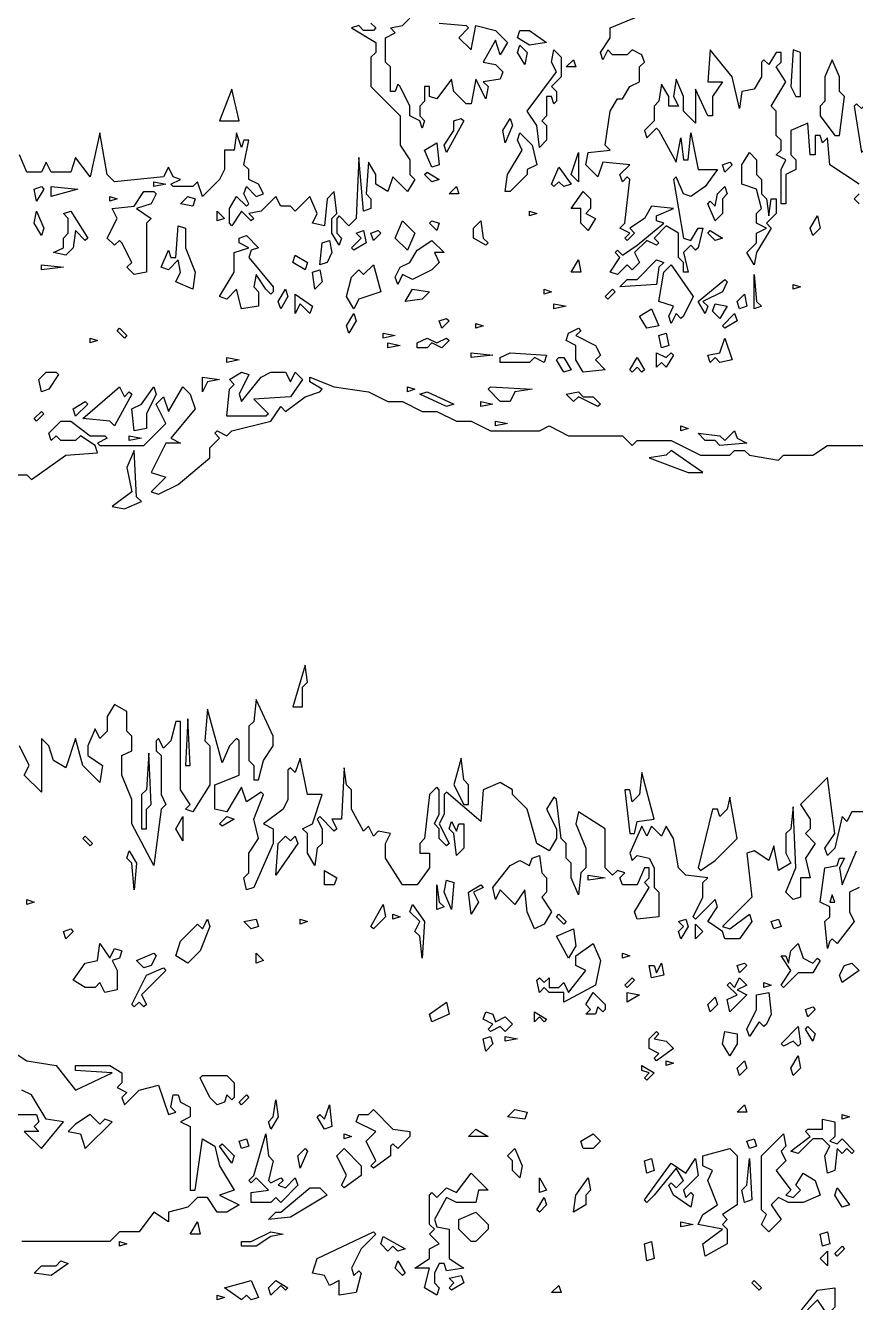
# Model space of a CAD drawing. Header units: millimetres. Extents: x -1921 to 1919, y -2 to 9002.
# Drawn here: x 423 to 1171, y 4592 to 5744 of the extents above; entities that cross this region are included whole.
import ezdxf

# ---------------------------------------------------------------- set-up
doc = ezdxf.new("R2010")
doc.units = ezdxf.units.MM
doc.layers.add('ALMOND-DRAW-PROFILE', color=7, linetype='Continuous', lineweight=25)

msp = doc.modelspace()

# ---------------------------------------------------------------- linework, layer by layer
at = {"layer": 'ALMOND-DRAW-PROFILE'}
for points in [[(1174.5, 5600.8), (1148.1, 5618.4), (1145.9, 5642.6), (1141.5, 5638.2), (1139.3, 5644.8), (1134.9, 5644.8), (1134.9, 5627.2), (1130.5, 5627.2), (1128.3, 5655.8), (1112.9, 5649.2), (1112.9, 5627.2), (1117.3, 5622.8), (1117.3, 5614), (1108.5, 5609.6), (1108.5, 5583.2), (1104.1, 5583.2), (1104.1, 5614), (1108.5, 5622.8), (1099.7, 5627.2), (1104.1, 5631.6), (1104.1, 5640.4), (1099.7, 5644.8), (1099.7, 5666.8), (1095.3, 5671.2), (1108.5, 5693.2), (1099.7, 5706.5), (1104.1, 5710.9), (1104.1, 5719.7), (1099.7, 5719.7), (1093.1, 5708.7), (1088.7, 5713.1), (1086.5, 5710.9), (1086.5, 5697.7), (1079.9, 5686.6), (1068.8, 5684.4), (1066.6, 5669), (1060, 5697.7), (1040.2, 5721.9), (1038, 5693.2), (1051.2, 5693.2), (1042.4, 5680), (1042.4, 5662.4), (1038, 5662.4), (1027, 5686.6), (1027, 5655.8), (1016, 5666.8), (1016, 5680), (1009.4, 5695.5), (1007.2, 5680), (1011.6, 5671.2), (1002.8, 5671.2), (1002.8, 5680), (996.2, 5691), (994, 5675.6), (989.6, 5671.2), (989.6, 5658), (980.8, 5649.2), (983, 5642.6), (991.8, 5651.4), (994, 5649.2), (1009.4, 5620.6), (1013.8, 5642.6), (1016, 5622.8), (1020.4, 5622.8), (1022.6, 5647), (1029.2, 5614), (1046.8, 5614), (1035.8, 5598.6), (1022.6, 5589.8), (1016, 5592), (1009.4, 5607.4), (1007.2, 5605.2), (1016, 5552.3), (1022.6, 5550.1), (1029.2, 5561.2), (1033.6, 5561.2), (1029.2, 5543.5), (1027, 5541.3), (1022.6, 5545.7), (1016, 5539.1), (1020.4, 5521.5), (1016, 5521.5), (1016, 5530.3), (1011.6, 5534.7), (1011.6, 5556.8), (1000.6, 5563.4), (989.6, 5552.3), (994, 5547.9), (991.8, 5545.7), (983, 5550.1), (972, 5539.1), (976.4, 5530.3), (969.8, 5523.7), (965.4, 5528.1), (956.6, 5519.3), (950, 5521.5), (958.8, 5534.7), (954.4, 5539.1), (956.6, 5541.3), (961, 5536.9), (974.2, 5545.7), (998.4, 5565.6), (991.8, 5567.8), (991.8, 5572.2), (1007.2, 5578.8), (987.4, 5581), (980.8, 5570), (967.6, 5561.2), (972, 5556.8), (965.4, 5550.1), (963.2, 5552.3), (967.6, 5556.8), (958.8, 5561.2), (963.2, 5565.6), (967.6, 5605.2), (965.4, 5607.4), (961, 5603), (958.8, 5609.6), (967.6, 5618.4), (943.4, 5620.6), (939, 5607.4), (927.9, 5618.4), (930.1, 5629.4), (950, 5631.6), (945.6, 5636), (950, 5666.8), (956.6, 5677.8), (961, 5677.8), (967.6, 5688.8), (976.4, 5693.2), (976.4, 5706.5), (980.8, 5710.9), (978.6, 5717.5), (969.8, 5721.9), (965.4, 5717.5), (952.2, 5717.5), (947.8, 5721.9), (943.4, 5713.1), (941.2, 5719.7), (950, 5732.9), (950, 5741.7), (987.4, 5757.1)], [(734.2, 5746.1), (738.6, 5741.7), (736.4, 5739.5), (727.6, 5739.5), (723.2, 5743.9), (716.6, 5741.7), (738.6, 5728.5), (738.6, 5719.7), (734.2, 5715.3), (734.2, 5688.8), (760.6, 5662.4), (760.6, 5636), (769.4, 5622.8), (769.4, 5609.6), (773.8, 5605.2), (767.2, 5594.2), (754, 5607.4), (749.6, 5594.2), (738.6, 5600.8), (738.6, 5609.6), (732, 5620.6), (729.8, 5592), (734.2, 5587.6), (734.2, 5578.8), (727.6, 5576.6), (723.2, 5625), (721, 5570), (714.4, 5563.4), (705.6, 5572.2), (703.4, 5570), (703.4, 5556.8), (707.8, 5552.3), (705.6, 5545.7), (699, 5556.8), (699, 5570), (703.4, 5574.4), (701.2, 5594.2), (694.6, 5587.6), (692.4, 5563.4), (681.4, 5565.6), (685.8, 5574.4), (679.2, 5589.8), (666, 5576.6), (661.6, 5581), (652.8, 5581), (648.3, 5589.8), (635.1, 5576.6), (624.1, 5574.4), (628.5, 5570), (626.3, 5567.8), (617.5, 5576.6), (608.7, 5563.4), (606.5, 5565.6), (606.5, 5578.8), (613.1, 5589.8), (621.9, 5581), (624.1, 5583.2), (619.7, 5592), (621.9, 5598.6), (630.7, 5589.8), (637.3, 5592), (632.9, 5600.8), (624.1, 5605.2), (624.1, 5614), (619.7, 5618.4), (624.1, 5640.4), (619.7, 5640.4), (617.5, 5633.8), (613.1, 5647), (610.9, 5631.6), (602.1, 5631.6), (602.1, 5614), (597.7, 5605.2), (582.3, 5589.8), (577.9, 5603), (573.5, 5598.6), (555.9, 5598.6), (553.7, 5600.8), (562.5, 5605.2), (555.9, 5607.4), (551.5, 5616.2), (547.1, 5607.4), (503, 5603), (496.4, 5609.6), (489.8, 5647), (481, 5607.4), (467.8, 5625), (463.4, 5611.8), (445.8, 5611.8), (441.4, 5620.6), (437, 5611.8), (423.8, 5611.8), (417.2, 5627.2)], [(795.9, 5746.1), (820.1, 5743.9), (822.3, 5741.7), (813.5, 5732.9), (824.5, 5721.9), (828.9, 5743.9), (846.5, 5739.5), (857.5, 5728.5), (850.9, 5717.5), (846.5, 5730.7), (835.5, 5710.9), (846.5, 5708.7), (853.1, 5702.1), (850.9, 5695.5), (835.5, 5693.2), (839.9, 5688.8), (837.7, 5677.8), (828.9, 5695.5), (824.5, 5673.4), (820.1, 5673.4), (809.1, 5684.4), (806.9, 5695.5), (793.7, 5677.8), (787, 5680), (787, 5688.8), (782.6, 5688.8), (782.6, 5675.6), (778.2, 5671.2), (778.2, 5662.4), (782.6, 5658), (780.4, 5651.4), (778.2, 5658), (769.4, 5662.4), (769.4, 5671.2), (760.6, 5688.8), (758.4, 5691), (756.2, 5684.4), (751.8, 5684.4), (751.8, 5706.5), (747.4, 5710.9), (747.4, 5732.9), (756.2, 5737.3), (751.8, 5741.7), (762.8, 5743.9), (769.4, 5750.5)], [(1174.5, 5583.2), (1170.1, 5587.6), (1174.5, 5592)], [(415, 5338.8), (423.8, 5338.8), (428.2, 5334.4), (459, 5356.4), (487.6, 5358.6), (485.4, 5365.2), (472.2, 5374), (467.8, 5369.6), (454.6, 5369.6), (450.2, 5374), (445.8, 5369.6), (443.6, 5376.2), (454.6, 5387.2), (463.4, 5387.2), (481, 5374), (494.2, 5374), (496.4, 5371.8), (487.6, 5367.4), (489.8, 5365.2), (529.5, 5365.2), (549.3, 5385), (540.5, 5402.6), (547.1, 5409.2), (551.5, 5396), (564.7, 5418.1), (571.3, 5411.4), (575.7, 5398.2), (553.7, 5371.8), (562.5, 5367.4), (549.3, 5367.4), (536.1, 5341), (549.3, 5336.6), (536.1, 5323.4), (542.7, 5321.2), (560.3, 5330), (588.9, 5354.2), (588.9, 5363), (597.7, 5371.8), (593.3, 5376.2), (595.5, 5378.4), (604.3, 5374), (608.7, 5378.4), (643.9, 5387.2), (652.8, 5400.4), (657.2, 5396), (674.8, 5409.2), (688, 5413.6), (690.2, 5415.9), (679.2, 5422.5), (679.2, 5426.9), (701.2, 5418.1), (732, 5413.6), (749.6, 5404.8), (762.8, 5404.8), (780.4, 5396), (793.7, 5396), (811.3, 5387.2), (824.5, 5387.2), (842.1, 5378.4), (886.1, 5378.4), (894.9, 5382.8), (912.5, 5374), (961, 5374), (969.8, 5365.2), (974.2, 5369.6), (1005, 5369.6), (1031.4, 5356.4), (1057.8, 5356.4), (1062.2, 5360.8), (1071, 5360.8), (1075.5, 5356.4), (1101.9, 5352), (1106.3, 5356.4), (1132.7, 5356.4), (1145.9, 5365.2), (1216.4, 5365.2)], [(1189.9, 5035), (1167.9, 5035), (1163.5, 5026.2), (1159.1, 5030.6), (1152.5, 5002), (1145.9, 4995.4), (1143.7, 5002), (1152.5, 5015.2), (1145.9, 5065.8), (1121.7, 5041.6), (1130.5, 5028.4), (1130.5, 5019.6), (1126.1, 5015.2), (1134.9, 5006.4), (1126.1, 4993.2), (1130.5, 4975.5), (1121.7, 4975.5), (1121.7, 4957.9), (1115.1, 4955.7), (1108.5, 4962.3), (1117.3, 4984.3), (1115.1, 5039.4), (1112.9, 5019.6), (1108.5, 5015.2), (1108.5, 4997.6), (1112.9, 4988.7), (1101.9, 4982.1), (1097.5, 5004.2), (1093.1, 4990.9), (1079.9, 4999.8), (1073.3, 4997.6), (1077.7, 4957.9), (1051.2, 4931.5), (1057.8, 4929.3), (1075.5, 4942.5), (1077.7, 4935.9), (1066.6, 4920.5), (1053.4, 4920.5), (1051.2, 4927.1), (1038, 4935.9), (1046.8, 4949.1), (1044.6, 4955.7), (1027, 4938.1), (1024.8, 4940.3), (1033.6, 4957.9), (1033.6, 4971.1), (1038, 4975.5), (1018.2, 4977.7), (1011.6, 4984.3), (1007.2, 5010.8), (1000.6, 5021.8), (996.2, 5013), (987.4, 5021.8), (983, 5013), (978.6, 5021.8), (967.6, 4997.6), (969.8, 4990.9), (974.2, 4995.4), (985.2, 4993.2), (989.6, 4984.3), (989.6, 4966.7), (994, 4962.3), (994, 4940.3), (974.2, 4938.1), (972, 4944.7), (985.2, 4966.7), (980.8, 4971.1), (985.2, 4975.5), (985.2, 4984.3), (980.8, 4984.3), (974.2, 4968.9), (961, 4968.9), (958.8, 4975.5), (963.2, 4979.9), (956.6, 4982.1), (952.2, 4977.7), (945.6, 4984.3), (945.6, 5019.6), (921.3, 5035), (919.1, 5024), (927.9, 5002), (927.9, 4984.3), (923.5, 4979.9), (921.3, 4960.1), (914.7, 4975.5), (914.7, 4988.7), (910.3, 4993.2), (910.3, 5006.4), (905.9, 5010.8), (901.5, 5046), (899.3, 5048.2), (892.7, 5037.2), (901.5, 5019.6), (901.5, 5010.8), (894.9, 4999.8), (883.9, 5006.4), (875.1, 5037.2), (861.9, 5050.4), (861.9, 5054.8), (850.9, 5061.4), (835.5, 5054.8), (833.3, 5026.2), (802.5, 5052.6), (800.3, 5050.4), (800.3, 5032.8), (795.9, 5024), (804.7, 5006.4), (802.5, 5004.2), (795.9, 5010.8), (795.9, 5019.6), (791.4, 5024), (795.9, 5032.8), (795.9, 5054.8), (793.7, 5057), (787, 5050.4), (782.6, 5010.8), (778.2, 5006.4), (778.2, 4997.6), (787, 4997.6), (787, 4984.3), (776, 4968.9), (762.8, 4968.9), (747.4, 4993.2), (747.4, 5006.4), (751.8, 5015.2), (740.8, 5017.4), (736.4, 5013), (732, 5021.8), (727.6, 5017.4), (716.6, 5037.2), (716.6, 5054.8), (712.2, 5059.2), (710, 5074.6), (707.8, 5028.4), (699, 5028.4), (703.4, 5019.6), (701.2, 5017.4), (688, 5030.6), (685.8, 5028.4), (690.2, 5019.6), (690.2, 5006.4), (685.8, 5002), (683.6, 4986.5), (677, 4997.6), (677, 5015.2), (672.6, 5019.6), (681.4, 5024), (690.2, 5050.4), (677, 5050.4), (670.4, 5083.4), (666, 5070.2), (661.6, 5074.6), (659.4, 5072.4), (659.4, 5046), (655, 5037.2), (637.3, 5024), (646.1, 5019.6), (646.1, 5006.4), (628.5, 4966.7), (621.9, 4964.5), (619.7, 4975.5), (624.1, 4979.9), (624.1, 4997.6), (632.9, 5010.8), (628.5, 5028.4), (637.3, 5050.4), (635.1, 5052.6), (621.9, 5043.8), (617.5, 5057), (604.3, 5035), (593.3, 5037.2), (593.3, 5059.2), (615.3, 5068), (615.3, 5098.8), (613.1, 5101), (606.5, 5094.4), (599.9, 5079), (586.7, 5127.4), (584.5, 5098.8), (588.9, 5094.4), (588.9, 5059.2), (573.5, 5035), (566.9, 5037.2), (571.3, 5041.6), (562.5, 5054.8), (562.5, 5116.4), (558.1, 5116.4), (553.7, 5098.8), (547.1, 5092.2), (542.7, 5101), (540.5, 5098.8), (540.5, 5090), (544.9, 5085.6), (544.9, 5050.4), (549.3, 5041.6), (544.9, 5037.2), (538.3, 4986.5), (518.5, 5024), (518.5, 5046), (509.6, 5068), (509.6, 5085.6), (518.5, 5090), (518.5, 5103.2), (514.1, 5107.6), (514.1, 5125.2), (503, 5131.8), (496.4, 5120.8), (496.4, 5107.6), (489.8, 5101), (485.4, 5109.8), (478.8, 5094.4), (478.8, 5085.6), (492, 5076.8), (489.8, 5061.4), (474.4, 5076.8), (467.8, 5101), (459, 5074.6), (448, 5081.2), (443.6, 5094.4), (437, 5101), (437, 5052.6), (421.6, 5068), (426, 5076.8), (417.2, 5094.4)], [(1174.5, 4966.7), (1165.7, 4962.3), (1165.7, 4944.7), (1170.1, 4935.9), (1154.7, 4916.1), (1150.3, 4920.5), (1148.1, 4918.3), (1145.9, 4911.7), (1143.7, 4935.9), (1148.1, 4940.3), (1148.1, 4949.1), (1139.3, 4953.5), (1143.7, 4984.3), (1154.7, 4986.5), (1156.9, 4993.2), (1161.3, 4993.2), (1156.9, 4984.3), (1159.1, 4968.9), (1172.3, 4999.8)], [(410.6, 4819.2), (423.8, 4810.4), (450.2, 4806), (467.8, 4784), (500.8, 4799.4), (467.8, 4801.6), (467.8, 4806), (498.6, 4806), (509.6, 4799.4), (509.6, 4790.6), (505.2, 4786.2), (514.1, 4781.8), (509.6, 4777.4), (511.9, 4770.8), (525.1, 4784), (542.7, 4788.4), (551.5, 4762), (558.1, 4764.2), (553.7, 4768.6), (555.9, 4779.6), (560.3, 4779.6), (562.5, 4773), (571.3, 4768.6), (571.3, 4759.8), (562.5, 4755.4), (571.3, 4751), (571.3, 4693.7), (575.7, 4693.7), (582.3, 4740), (593.3, 4733.4), (597.7, 4715.8), (610.9, 4693.7), (597.7, 4689.3), (615.3, 4680.5), (604.3, 4673.9), (595.5, 4673.9), (586.7, 4687.1), (577.9, 4687.1), (569.1, 4678.3), (551.5, 4673.9), (551.5, 4665.1), (538.3, 4673.9), (525.1, 4656.3), (507.4, 4656.3), (498.6, 4647.5), (419.4, 4647.5)], [(410.6, 4762), (432.6, 4762), (434.8, 4755.4), (430.4, 4751), (434.8, 4746.6), (421.6, 4746.6), (437, 4731.2), (456.8, 4755.4), (441.4, 4757.6), (428.2, 4779.6), (419.4, 4784)]]:
    msp.add_lwpolyline(points, dxfattribs=at)
for points in [[(877.3, 5726.3), (866.3, 5732.9), (868.5, 5739.5), (877.3, 5739.5), (892.7, 5728.5)], [(872.9, 5708.7), (866.3, 5719.7), (868.5, 5726.3), (875.1, 5719.7)], [(886.1, 5633.8), (883.9, 5653.6), (875.1, 5666.8), (901.5, 5702.1), (897.1, 5710.9), (899.3, 5721.9), (905.9, 5715.3), (905.9, 5697.7), (897.1, 5688.8), (901.5, 5684.4), (901.5, 5675.6), (899.3, 5673.4), (897.1, 5680), (892.7, 5680), (892.7, 5662.4), (888.3, 5658), (892.7, 5653.6), (892.7, 5640.4)], [(910.3, 5706.5), (916.9, 5713.1), (919.1, 5706.5)], [(1117.3, 5680), (1121.7, 5680), (1121.7, 5719.7), (1115.1, 5721.9), (1112.9, 5688.8)], [(1152.5, 5644.8), (1156.9, 5644.8), (1161.3, 5680), (1156.9, 5684.4), (1156.9, 5697.7), (1150.3, 5713.1), (1143.7, 5697.7), (1143.7, 5675.6), (1139.3, 5671.2), (1139.3, 5662.4)], [(597.7, 5658), (615.3, 5658), (608.7, 5686.6)], [(1176.7, 5629.4), (1185.5, 5638.2), (1196.5, 5653.6), (1192.1, 5658), (1200.9, 5671.2), (1198.7, 5673.4), (1181.1, 5673.4), (1176.7, 5669), (1172.3, 5673.4), (1170.1, 5671.2)], [(802.5, 5629.4), (800.3, 5636), (809.1, 5649.2), (809.1, 5658), (815.7, 5660.2), (817.9, 5658)], [(855.3, 5638.2), (853.1, 5649.2), (859.7, 5660.2), (861.9, 5653.6)], [(855.3, 5594.2), (857.5, 5609.6), (870.7, 5631.6), (866.3, 5640.4), (868.5, 5647), (879.5, 5636), (883.9, 5618.4), (875.1, 5614), (875.1, 5609.6), (859.7, 5594.2)], [(789.2, 5616.2), (782.6, 5631.6), (793.7, 5638.2), (795.9, 5618.4)], [(921.3, 5603), (914.7, 5609.6), (921.3, 5629.4)], [(1053.4, 5611.8), (1051.2, 5618.4), (1057.8, 5620.6), (1060, 5618.4)], [(1079.9, 5528.1), (1073.3, 5539.1), (1082.1, 5547.9), (1082.1, 5556.8), (1090.9, 5561.2), (1082.1, 5565.6), (1082.1, 5574.4), (1086.5, 5578.8), (1082.1, 5596.4), (1068.8, 5600.8), (1068.8, 5618.4), (1075.5, 5629.4), (1082.1, 5622.8), (1082.1, 5609.6), (1086.5, 5605.2), (1086.5, 5592), (1090.9, 5587.6), (1093.1, 5572.2), (1095.3, 5587.6), (1099.7, 5587.6), (1099.7, 5574.4), (1090.9, 5565.6), (1095.3, 5561.2), (1082.1, 5539.1)], [(789.2, 5603), (782.6, 5609.6), (784.8, 5611.8), (795.9, 5605.2)], [(899.3, 5598.6), (897.1, 5600.8), (903.7, 5616.2), (914.7, 5600.8), (908.1, 5598.6), (903.7, 5603)], [(432.6, 5585.4), (430.4, 5596.4), (437, 5598.6), (439.2, 5596.4)], [(445.8, 5589.8), (445.8, 5598.6), (470, 5596.4)], [(538.3, 5598.6), (538.3, 5603), (549.3, 5600.8)], [(804.7, 5592), (811.3, 5598.6), (813.5, 5592)], [(1044.6, 5567.8), (1038, 5583.2), (1040.2, 5585.4), (1044.6, 5581), (1046.8, 5592), (1053.4, 5598.6), (1055.6, 5592), (1051.2, 5587.6), (1051.2, 5574.4)], [(520.7, 5519.3), (514.1, 5525.9), (518.5, 5530.3), (509.6, 5547.9), (507.4, 5550.1), (503, 5545.7), (496.4, 5552.3), (505.2, 5570), (500.8, 5578.8), (520.7, 5581), (529.5, 5594.2), (538.3, 5594.2), (540.5, 5592), (536.1, 5583.2), (522.9, 5578.8), (536.1, 5570), (531.7, 5565.6), (531.7, 5521.5)], [(498.6, 5585.4), (498.6, 5589.8), (505.2, 5587.6)], [(562.5, 5583.2), (569.1, 5589.8), (575.7, 5587.6), (573.5, 5581)], [(930.1, 5559), (923.5, 5565.6), (923.5, 5578.8), (914.7, 5578.8), (925.7, 5594.2), (932.3, 5587.6), (932.3, 5578.8), (927.9, 5574.4), (936.8, 5570)], [(437, 5554.5), (430.4, 5565.6), (432.6, 5576.6), (439.2, 5561.2)], [(448, 5539.1), (456.8, 5543.5), (456.8, 5552.3), (461.2, 5556.8), (461.2, 5570), (456.8, 5574.4), (463.4, 5576.6), (478.8, 5552.3), (476.6, 5550.1), (467.8, 5559), (465.6, 5543.5), (459, 5536.9)], [(595.5, 5567.8), (595.5, 5576.6), (602.1, 5570)], [(877.3, 5572.2), (877.3, 5576.6), (883.9, 5574.4)], [(573.5, 5506.1), (558.1, 5512.7), (562.5, 5521.5), (560.3, 5532.5), (551.5, 5523.7), (544.9, 5525.9), (551.5, 5541.3), (553.7, 5534.7), (558.1, 5534.7), (560.3, 5563.4), (566.9, 5561.2), (566.9, 5543.5), (575.7, 5521.5)], [(767.2, 5541.3), (756.2, 5552.3), (762.8, 5567.8), (773.8, 5556.8)], [(793.7, 5559), (787, 5565.6), (789.2, 5567.8), (795.9, 5565.6)], [(837.7, 5545.7), (826.7, 5552.3), (826.7, 5561.2), (833.3, 5567.8), (835.5, 5552.3), (839.9, 5547.9)], [(1132.7, 5554.5), (1130.5, 5561.2), (1137.1, 5572.2), (1139.3, 5561.2)], [(617.5, 5488.5), (613.1, 5506.1), (604.3, 5497.3), (597.7, 5499.5), (610.9, 5521.5), (610.9, 5539.1), (624.1, 5543.5), (615.3, 5547.9), (615.3, 5552.3), (621.9, 5554.5), (632.9, 5543.5), (626.3, 5541.3), (624.1, 5534.7), (646.1, 5508.3), (646.1, 5503.9), (643.9, 5501.7), (639.5, 5506.1), (630.7, 5519.3), (628.5, 5508.3), (632.9, 5503.9), (632.9, 5490.7)], [(688, 5528.1), (690.2, 5547.9), (696.8, 5550.1), (699, 5539.1), (694.6, 5530.3)], [(718.8, 5541.3), (716.6, 5543.5), (725.4, 5552.3), (721, 5556.8), (727.6, 5559), (729.8, 5547.9)], [(736.4, 5550.1), (734.2, 5556.8), (740.8, 5559), (743, 5556.8)], [(758.4, 5510.5), (756.2, 5517.1), (760.6, 5525.9), (769.4, 5530.3), (776, 5541.3), (789.2, 5550.1), (800.3, 5539.1), (791.4, 5539.1), (795.9, 5530.3), (789.2, 5523.7), (771.6, 5514.9), (762.8, 5519.3)], [(1044.6, 5550.1), (1038, 5556.8), (1040.2, 5559), (1051.2, 5552.3)], [(437, 5523.7), (437, 5528.1), (456.8, 5525.9)], [(674.8, 5523.7), (663.8, 5530.3), (666, 5536.9), (677, 5530.3)], [(718.8, 5488.5), (712.2, 5499.5), (716.6, 5517.1), (723.2, 5523.7), (727.6, 5519.3), (736.4, 5528.1), (743, 5503.9), (723.2, 5497.3)], [(914.7, 5521.5), (921.3, 5532.5), (923.5, 5521.5)], [(958.8, 5508.3), (965.4, 5514.9), (974.2, 5514.9), (991.8, 5532.5), (998.4, 5530.3), (994, 5525.9), (991.8, 5510.5)], [(1005, 5475.3), (1002.8, 5481.9), (1007.2, 5490.7), (994, 5495.1), (998.4, 5521.5), (1005, 5528.1), (1024.8, 5499.5), (1016, 5481.9), (1013.8, 5479.7), (1009.4, 5484.1)], [(683.6, 5506.1), (681.4, 5521.5), (688, 5523.7), (690.2, 5512.7)], [(1079.9, 5488.5), (1079.9, 5519.3), (1082.1, 5495.1), (1086.5, 5490.7)], [(652.8, 5488.5), (650.5, 5495.1), (657.2, 5506.1), (659.4, 5499.5)], [(765, 5495.1), (771.6, 5506.1), (787, 5503.9), (780.4, 5497.3)], [(890.5, 5501.7), (890.5, 5506.1), (897.1, 5503.9)], [(947.8, 5497.3), (945.6, 5499.5), (952.2, 5506.1), (954.4, 5503.9)], [(1035.8, 5484.1), (1029.2, 5495.1), (1053.4, 5514.9), (1055.6, 5512.7), (1051.2, 5503.9), (1033.6, 5495.1), (1038, 5490.7)], [(1115.1, 5506.1), (1115.1, 5510.5), (1121.7, 5508.3)], [(666, 5484.1), (666, 5501.7), (681.4, 5490.7), (679.2, 5484.1), (670.4, 5492.9)], [(899.3, 5488.5), (899.3, 5492.9), (910.3, 5490.7)], [(1049, 5479.7), (1042.4, 5486.3), (1044.6, 5492.9), (1055.6, 5490.7)], [(1066.6, 5488.5), (1064.4, 5495.1), (1071, 5501.7), (1073.3, 5490.7)], [(714.4, 5466.5), (712.2, 5473.1), (718.8, 5484.1), (721, 5477.5)], [(983, 5470.9), (976.4, 5481.9), (987.4, 5488.5), (994, 5473.1)], [(1053.4, 5470.9), (1051.2, 5473.1), (1062.2, 5484.1), (1064.4, 5477.5)], [(511.9, 5462.1), (505.2, 5468.7), (507.4, 5470.9), (514.1, 5464.3)], [(798.1, 5470.9), (795.9, 5477.5), (802.5, 5479.7), (804.7, 5477.5)], [(828.9, 5470.9), (828.9, 5475.3), (835.5, 5473.1)], [(925.7, 5431.3), (919.1, 5442.3), (919.1, 5455.5), (910.3, 5459.9), (912.5, 5466.5), (921.3, 5470.9), (923.5, 5468.7), (919.1, 5464.3), (936.8, 5455.5), (941.2, 5446.7), (936.8, 5442.3), (945.6, 5433.5)], [(481, 5457.7), (481, 5462.1), (487.6, 5459.9)], [(745.2, 5462.1), (745.2, 5466.5), (756.2, 5464.3)], [(776, 5453.3), (776, 5457.7), (784.8, 5462.1), (793.7, 5457.7), (802.5, 5462.1), (804.7, 5459.9), (798.1, 5453.3), (789.2, 5457.7), (784.8, 5453.3)], [(996.2, 5453.3), (994, 5464.3), (1000.6, 5466.5), (1002.8, 5455.5)], [(1040.2, 5440.1), (1038, 5446.7), (1049, 5448.9), (1053.4, 5462.1), (1060, 5442.3), (1049, 5440.1), (1044.6, 5444.5)], [(749.6, 5453.3), (749.6, 5457.7), (760.6, 5455.5)], [(824.5, 5444.5), (824.5, 5448.9), (844.3, 5446.7)], [(850.9, 5440.1), (850.9, 5444.5), (859.7, 5448.9), (892.7, 5446.7), (890.5, 5440.1), (881.7, 5444.5), (877.3, 5440.1)], [(991.8, 5435.7), (991.8, 5448.9), (1000.6, 5444.5), (1005, 5448.9), (1007.2, 5446.7), (1000.6, 5435.7), (996.2, 5440.1)], [(604.3, 5440.1), (604.3, 5444.5), (615.3, 5442.3)], [(908.1, 5431.3), (901.5, 5442.3), (903.7, 5444.5), (908.1, 5444.5), (914.7, 5433.5)], [(969.8, 5431.3), (967.6, 5433.5), (974.2, 5444.5), (980.8, 5433.5), (978.6, 5431.3), (974.2, 5435.7)], [(437, 5413.6), (434.8, 5424.7), (441.4, 5431.3), (450.2, 5431.3), (452.4, 5429.1), (443.6, 5415.9)], [(582.3, 5413.6), (582.3, 5426.9), (597.7, 5424.7), (586.7, 5422.5)], [(604.3, 5391.6), (606.5, 5415.9), (610.9, 5420.3), (606.5, 5424.7), (617.5, 5431.3), (624.1, 5429.1), (615.3, 5411.4), (617.5, 5404.8), (635.1, 5426.9), (643.9, 5431.3), (657.2, 5431.3), (661.6, 5422.5), (666, 5431.3), (672.6, 5424.7), (661.6, 5409.2), (628.5, 5407), (641.7, 5393.8), (639.5, 5391.6)], [(503, 5382.8), (498.6, 5387.2), (474.4, 5389.4), (507.4, 5418.1), (511.9, 5409.2), (516.3, 5413.6), (518.5, 5411.4)], [(520.7, 5378.4), (518.5, 5398.2), (527.3, 5402.6), (538.3, 5418.1), (540.5, 5411.4), (531.7, 5393.8), (531.7, 5380.6)], [(767.2, 5413.6), (767.2, 5418.1), (773.8, 5415.9)], [(802.5, 5400.4), (778.2, 5411.4), (784.8, 5413.6), (809.1, 5402.6)], [(850.9, 5404.8), (839.9, 5415.9), (842.1, 5418.1), (879.5, 5415.9), (864.1, 5413.6), (859.7, 5404.8)], [(939, 5400.4), (921.3, 5409.2), (916.9, 5404.8), (910.3, 5411.4), (921.3, 5413.6), (925.7, 5409.2), (934.6, 5409.2), (941.2, 5402.6)], [(467.8, 5391.6), (465.6, 5398.2), (476.6, 5404.8), (478.8, 5402.6)], [(833.3, 5400.4), (833.3, 5404.8), (844.3, 5402.6)], [(432.6, 5387.2), (430.4, 5389.4), (437, 5396), (439.2, 5393.8)], [(846.5, 5382.8), (846.5, 5387.2), (857.5, 5385)], [(1013.8, 5378.4), (1013.8, 5382.8), (1020.4, 5380.6)], [(1049, 5365.2), (1044.6, 5369.6), (1035.8, 5369.6), (1029.2, 5376.2), (1049, 5374), (1053.4, 5369.6), (1062.2, 5378.4), (1064.4, 5371.8), (1073.3, 5367.4)], [(516.3, 5369.6), (516.3, 5374), (527.3, 5371.8)], [(500.8, 5310.2), (511.9, 5308), (527.3, 5314.6), (522.9, 5319), (520.7, 5360.8), (514.1, 5345.4), (518.5, 5323.4)], [(1020.4, 5341), (1033.6, 5341), (1005, 5360.8), (1000.6, 5356.4), (985.2, 5354.2)], [(663.8, 5129.6), (672.6, 5129.6), (672.6, 5147.3), (677, 5151.7), (674.8, 5167.1)], [(628.5, 5063.6), (632.9, 5063.6), (637.3, 5081.2), (646.1, 5094.4), (646.1, 5103.2), (630.7, 5136.3), (628.5, 5116.4), (624.1, 5112), (624.1, 5081.2), (628.5, 5076.8)], [(566.9, 5076.8), (571.3, 5076.8), (569.1, 5118.6)], [(527.3, 5019.6), (531.7, 5019.6), (531.7, 5037.2), (536.1, 5041.6), (533.9, 5087.8), (531.7, 5054.8), (527.3, 5050.4)], [(817.9, 5041.6), (822.3, 5041.6), (822.3, 5059.2), (817.9, 5063.6), (815.7, 5083.4), (809.1, 5059.2)], [(967.6, 5015.2), (972, 5015.2), (974.2, 5026.2), (989.6, 5028.4), (978.6, 5070.2), (976.4, 5050.4), (969.8, 5043.8), (967.6, 5054.8), (963.2, 5054.8)], [(1029.2, 4984.3), (1031.4, 4982.1), (1044.6, 4990.9), (1064.4, 5010.8), (1057.8, 5048.2), (1055.6, 5037.2), (1049, 5030.6), (1046.8, 5037.2), (1042.4, 5037.2)], [(564.7, 5008.6), (558.1, 5019.6), (564.7, 5030.6)], [(599.9, 5021.8), (597.7, 5024), (604.3, 5030.6), (610.9, 5028.4)], [(811.3, 4995.4), (809.1, 5015.2), (804.7, 5019.6), (806.9, 5026.2), (811.3, 5017.4), (813.5, 5024), (817.9, 5024), (817.9, 5002)], [(481, 5004.2), (474.4, 5010.8), (476.6, 5013), (483.2, 5006.4)], [(648.3, 4977.7), (650.5, 5006.4), (657.2, 5013), (661.6, 5008.6), (666, 5013), (668.2, 5006.4)], [(520.7, 4964.5), (518.5, 4988.7), (514.1, 4993.2), (516.3, 4999.8), (522.9, 4988.7)], [(881.7, 4929.3), (875.1, 4944.7), (872.9, 4964.5), (864.1, 4951.3), (850.9, 4964.5), (846.5, 4955.7), (844.3, 4966.7), (859.7, 4986.5), (868.5, 4990.9), (877.3, 4986.5), (879.5, 4993.2), (886.1, 4995.4), (888.3, 4979.9), (892.7, 4975.5), (892.7, 4962.3), (888.3, 4957.9), (897.1, 4944.7), (890.5, 4933.7)], [(692.4, 4968.9), (692.4, 4982.1), (703.4, 4975.5), (701.2, 4968.9)], [(930.1, 4973.3), (930.1, 4977.7), (945.6, 4975.5)], [(793.7, 4946.9), (793.7, 4968.9), (795.9, 4953.5), (800.3, 4949.1)], [(806.9, 4946.9), (800.3, 4962.3), (802.5, 4973.3), (809.1, 4971.1)], [(824.5, 4942.5), (822.3, 4962.3), (833.3, 4968.9), (835.5, 4966.7), (826.7, 4962.3), (831.1, 4953.5)], [(423.8, 4951.3), (423.8, 4955.7), (430.4, 4953.5)], [(736.4, 4929.3), (734.2, 4931.5), (745.2, 4951.3), (747.4, 4940.3)], [(780.4, 4902.9), (778.2, 4922.7), (773.8, 4927.1), (778.2, 4935.9), (769.4, 4944.7), (771.6, 4951.3), (782.6, 4935.9)], [(1148.1, 4953.5), (1152.5, 4953.5), (1150.3, 4960.1)], [(754, 4938.1), (754, 4942.5), (760.6, 4940.3)], [(908.1, 4933.7), (901.5, 4940.3), (903.7, 4942.5), (910.3, 4935.9)], [(459, 4920.5), (456.8, 4927.1), (463.4, 4929.3), (465.6, 4927.1)], [(558.1, 4905.1), (562.5, 4918.3), (577.9, 4933.7), (582.3, 4929.3), (586.7, 4938.1), (588.9, 4931.5), (580.1, 4909.5), (569.1, 4898.5)], [(626.3, 4929.3), (619.7, 4935.9), (630.7, 4938.1), (632.9, 4931.5)], [(670.4, 4933.7), (670.4, 4938.1), (677, 4935.9)], [(912.5, 4902.9), (901.5, 4922.7), (916.9, 4929.3), (919.1, 4913.9)], [(1013.8, 4920.5), (1011.6, 4927.1), (1016, 4931.5), (1011.6, 4935.9), (1018.2, 4938.1), (1020.4, 4931.5)], [(1027, 4920.5), (1027, 4933.7), (1033.6, 4927.1)], [(1097.5, 4929.3), (1095.3, 4935.9), (1101.9, 4938.1), (1104.1, 4931.5)], [(494.2, 4872.1), (489.8, 4880.9), (485.4, 4876.5), (476.6, 4876.5), (465.6, 4883.1), (476.6, 4898.5), (487.6, 4900.7), (489.8, 4916.1), (498.6, 4902.9), (503, 4911.7), (509.6, 4909.5), (507.4, 4902.9), (500.8, 4900.7), (505.2, 4891.9), (505.2, 4874.3)], [(529.5, 4894.1), (522.9, 4900.7), (538.3, 4907.3), (540.5, 4905.1), (536.1, 4896.3)], [(630.7, 4898.5), (630.7, 4907.3), (637.3, 4900.7)], [(908.1, 4863.3), (908.1, 4872.1), (894.9, 4872.1), (890.5, 4876.5), (886.1, 4872.1), (883.9, 4883.1), (886.1, 4885.3), (890.5, 4880.9), (894.9, 4885.3), (894.9, 4876.5), (903.7, 4876.5), (908.1, 4880.9), (912.5, 4872.1), (927.9, 4891.9), (919.1, 4896.3), (919.1, 4905.1), (934.6, 4916.1), (941.2, 4900.7), (936.8, 4878.7)], [(961, 4902.9), (961, 4907.3), (967.6, 4905.1)], [(1106.3, 4876.5), (1104.1, 4878.7), (1112.9, 4891.9), (1104.1, 4905.1), (1108.5, 4905.1), (1110.7, 4898.5), (1112.9, 4909.5), (1119.5, 4916.1), (1123.9, 4902.9), (1132.7, 4898.5), (1137.1, 4902.9), (1139.3, 4900.7), (1132.7, 4889.7), (1119.5, 4889.7)], [(520.7, 4858.9), (518.5, 4861.1), (531.7, 4887.5), (547.1, 4894.1), (549.3, 4891.9), (527.3, 4869.9), (531.7, 4861.1), (529.5, 4858.9), (525.1, 4863.3)], [(987.4, 4885.3), (985.2, 4896.3), (989.6, 4896.3), (991.8, 4889.7), (996.2, 4898.5), (998.4, 4887.5)], [(1066.6, 4889.7), (1064.4, 4896.3), (1071, 4898.5), (1073.3, 4896.3)], [(1159.1, 4880.9), (1156.9, 4887.5), (1161.3, 4896.3), (1167.9, 4898.5), (1174.5, 4891.9)], [(965.4, 4876.5), (963.2, 4878.7), (969.8, 4885.3), (972, 4883.1)], [(1057.8, 4854.5), (1055.6, 4865.5), (1064.4, 4869.9), (1055.6, 4878.7), (1057.8, 4880.9), (1062.2, 4876.5), (1066.6, 4885.3), (1073.3, 4878.7), (1064.4, 4874.3), (1073.3, 4869.9)], [(927.9, 4852.3), (932.3, 4856.7), (927.9, 4861.1), (934.6, 4872.1), (945.6, 4861.1), (945.6, 4856.7), (943.4, 4854.5), (939, 4858.9), (936.8, 4852.3)], [(965.4, 4863.3), (965.4, 4872.1), (976.4, 4869.9)], [(1075.5, 4832.4), (1073.3, 4839), (1082.1, 4856.7), (1082.1, 4869.9), (1093.1, 4872.1), (1095.3, 4852.3), (1090.9, 4843.4), (1088.7, 4841.2), (1084.3, 4845.6)], [(1088.7, 4876.5), (1088.7, 4880.9), (1095.3, 4878.7)], [(789.2, 4845.6), (787, 4852.3), (802.5, 4863.3), (804.7, 4852.3)], [(1040.2, 4854.5), (1038, 4861.1), (1044.6, 4867.7), (1046.8, 4861.1)], [(842.1, 4836.8), (839.9, 4839), (844.3, 4843.4), (835.5, 4847.8), (837.7, 4854.5), (844.3, 4852.3), (846.5, 4845.6), (855.3, 4850), (861.9, 4843.4), (855.3, 4836.8), (850.9, 4841.2)], [(881.7, 4845.6), (881.7, 4854.5), (892.7, 4847.8), (890.5, 4845.6), (886.1, 4850)], [(1128.3, 4850), (1126.1, 4856.7), (1132.7, 4858.9), (1134.9, 4856.7)], [(991.8, 4810.4), (989.6, 4812.6), (994, 4817), (985.2, 4821.4), (985.2, 4830.2), (991.8, 4836.8), (994, 4834.6), (989.6, 4830.2), (1000.6, 4828), (1007.2, 4821.4)], [(1057.8, 4814.8), (1051.2, 4825.8), (1053.4, 4836.8), (1064.4, 4834.6), (1064.4, 4825.8)], [(1106.3, 4823.6), (1104.1, 4825.8), (1119.5, 4841.2), (1121.7, 4825.8), (1119.5, 4823.6), (1115.1, 4828)], [(1132.7, 4828), (1126.1, 4839), (1128.3, 4841.2), (1134.9, 4834.6)], [(837.7, 4819.2), (835.5, 4830.2), (842.1, 4832.4), (844.3, 4825.8)], [(855.3, 4828), (855.3, 4832.4), (866.3, 4830.2)], [(1115.1, 4797.2), (1112.9, 4803.8), (1119.5, 4814.8), (1121.7, 4803.8)], [(983, 4792.8), (980.8, 4795), (985.2, 4799.4), (978.6, 4801.6), (978.6, 4806), (989.6, 4799.4)], [(1000.6, 4806), (1000.6, 4810.4), (1007.2, 4808.2)], [(1066.6, 4797.2), (1064.4, 4803.8), (1071, 4810.4), (1073.3, 4803.8)], [(595.5, 4770.8), (588.9, 4777.4), (580.1, 4795), (582.3, 4797.2), (604.3, 4797.2), (610.9, 4790.6), (610.9, 4777.4), (608.7, 4775.2), (604.3, 4779.6), (602.1, 4773)], [(617.5, 4770.8), (615.3, 4773), (621.9, 4779.6), (624.1, 4777.4)], [(643.9, 4748.8), (641.7, 4755.4), (646.1, 4759.8), (648.3, 4775.2), (650.5, 4759.8)], [(692.4, 4748.8), (685.8, 4759.8), (688, 4762), (692.4, 4757.6), (696.8, 4770.8), (699, 4751)], [(1064.4, 4764.2), (1071, 4770.8), (1073.3, 4764.2)], [(476.6, 4731.2), (500.8, 4755.4), (494.2, 4757.6), (489.8, 4753.2), (481, 4762), (467.8, 4753.2), (461.2, 4746.6), (472.2, 4744.4)], [(736.4, 4713.6), (734.2, 4715.8), (738.6, 4720.2), (729.8, 4737.8), (738.6, 4746.6), (721, 4755.4), (723.2, 4762), (732, 4762), (736.4, 4766.4), (754, 4748.8), (769.4, 4746.6), (769.4, 4742.2), (758.4, 4731.2), (754, 4735.6), (751.8, 4733.4), (751.8, 4724.6)], [(857.5, 4759.8), (864.1, 4766.4), (875.1, 4764.2), (872.9, 4757.6)], [(1145.9, 4709.1), (1143.7, 4724.6), (1148.1, 4733.4), (1141.5, 4740), (1132.7, 4740), (1119.5, 4726.8), (1112.9, 4729), (1130.5, 4742.2), (1126.1, 4746.6), (1128.3, 4748.8), (1141.5, 4748.8), (1141.5, 4757.6), (1152.5, 4755.4), (1152.5, 4742.2), (1148.1, 4737.8), (1154.7, 4735.6), (1159.1, 4740), (1170.1, 4729), (1167.9, 4726.8), (1163.5, 4731.2), (1159.1, 4726.8), (1154.7, 4731.2), (1152.5, 4711.4)], [(1159.1, 4757.6), (1159.1, 4762), (1165.7, 4759.8)], [(626.3, 4682.7), (626.3, 4691.5), (641.7, 4693.7), (630.7, 4704.7), (626.3, 4700.3), (624.1, 4702.5), (628.5, 4706.9), (639.5, 4744.4), (641.7, 4724.6), (646.1, 4720.2), (641.7, 4702.5), (643.9, 4700.3), (652.8, 4704.7), (655, 4702.5), (650.5, 4698.1), (657.2, 4695.9), (666, 4704.7), (668.2, 4698.1), (652.8, 4682.7), (648.3, 4687.1), (643.9, 4682.7)], [(710, 4740), (710, 4744.4), (716.6, 4742.2)], [(822.3, 4742.2), (828.9, 4748.8), (839.9, 4742.2)], [(925.7, 4731.2), (923.5, 4737.8), (934.6, 4744.4), (941.2, 4737.8), (934.6, 4731.2)], [(1093.1, 4656.3), (1086.5, 4662.9), (1090.9, 4671.7), (1086.5, 4676.1), (1086.5, 4724.6), (1106.3, 4744.4), (1108.5, 4733.4), (1104.1, 4729), (1108.5, 4720.2), (1099.7, 4711.4), (1112.9, 4693.7), (1108.5, 4689.3), (1115.1, 4687.1), (1121.7, 4693.7), (1117.3, 4698.1), (1123.9, 4709.1), (1134.9, 4702.5), (1139.3, 4689.3), (1123.9, 4682.7), (1110.7, 4682.7), (1101.9, 4687.1), (1095.3, 4680.5), (1104.1, 4667.3)], [(608.7, 4718), (597.7, 4733.4), (599.9, 4735.6), (610.9, 4724.6)], [(617.5, 4731.2), (615.3, 4737.8), (621.9, 4740), (624.1, 4733.4)], [(1075.5, 4731.2), (1073.3, 4737.8), (1079.9, 4740), (1082.1, 4733.4)], [(670.4, 4713.6), (668.2, 4724.6), (674.8, 4731.2), (677, 4729)], [(710, 4695.9), (707.8, 4698.1), (712.2, 4706.9), (703.4, 4724.6), (710, 4731.2), (725.4, 4715.8), (725.4, 4706.9)], [(868.5, 4704.7), (861.9, 4711.4), (861.9, 4720.2), (857.5, 4724.6), (864.1, 4731.2), (870.7, 4715.8)], [(1022.6, 4678.3), (1007.2, 4689.3), (1002.8, 4698.1), (1005, 4700.3), (1009.4, 4695.9), (1016, 4702.5), (1009.4, 4713.6), (989.6, 4689.3), (983, 4682.7), (980.8, 4684.9), (1005, 4718), (1018.2, 4709.1), (1027, 4722.4), (1029.2, 4706.9), (1016, 4693.7), (1018.2, 4687.1), (1022.6, 4691.5), (1024.8, 4689.3)], [(983, 4709.1), (980.8, 4720.2), (987.4, 4722.4), (989.6, 4711.4)], [(1035.8, 4634.3), (1033.6, 4645.3), (1051.2, 4658.5), (1029.2, 4662.9), (1033.6, 4671.7), (1046.8, 4680.5), (1038, 4702.5), (1042.4, 4711.4), (1033.6, 4715.8), (1033.6, 4724.6), (1057.8, 4731.2), (1064.4, 4724.6), (1064.4, 4680.5), (1051.2, 4671.7), (1055.6, 4667.3), (1051.2, 4662.9), (1055.6, 4658.5), (1055.6, 4645.3)], [(1071, 4682.7), (1068.8, 4693.7), (1073.3, 4698.1), (1075.5, 4722.4), (1077.7, 4684.9)], [(793.7, 4599.1), (782.6, 4605.7), (787, 4623.3), (773.8, 4623.3), (787, 4632.1), (787, 4640.9), (795.9, 4645.3), (787, 4654.1), (791.4, 4658.5), (787, 4662.9), (787, 4689.3), (789.2, 4691.5), (793.7, 4687.1), (802.5, 4695.9), (811.3, 4691.5), (824.5, 4709.1), (839.9, 4693.7), (831.1, 4693.7), (828.9, 4682.7), (811.3, 4682.7), (802.5, 4687.1), (791.4, 4667.3), (793.7, 4660.7), (804.7, 4658.5), (804.7, 4632.1), (817.9, 4623.3), (802.5, 4621.1), (800.3, 4627.7), (795.9, 4627.7), (791.4, 4618.9), (791.4, 4610.1), (795.9, 4605.7)], [(886.1, 4691.5), (886.1, 4704.7), (892.7, 4693.7)], [(916.9, 4673.9), (919.1, 4689.3), (930.1, 4704.7), (932.3, 4693.7), (927.9, 4689.3), (927.9, 4680.5)], [(641.7, 4667.3), (648.3, 4673.9), (652.8, 4673.9), (679.2, 4695.9), (688, 4695.9), (694.6, 4689.3), (661.6, 4669.5)], [(886.1, 4673.9), (883.9, 4676.1), (890.5, 4687.1), (892.7, 4680.5)], [(1159.1, 4678.3), (1152.5, 4689.3), (1154.7, 4695.9), (1165.7, 4680.5)], [(571.3, 4654.1), (577.9, 4665.1), (580.1, 4654.1)], [(824.5, 4647.5), (813.5, 4658.5), (813.5, 4667.3), (828.9, 4673.9), (839.9, 4662.9), (839.9, 4658.5), (828.9, 4647.5)], [(1013.8, 4660.7), (1013.8, 4665.1), (1024.8, 4662.9)], [(617.5, 4643.1), (617.5, 4647.5), (626.3, 4647.5), (643.9, 4656.3), (655, 4654.1), (643.9, 4651.9), (630.7, 4643.1)], [(705.6, 4599.1), (705.6, 4612.3), (696.8, 4607.9), (692.4, 4616.7), (681.4, 4618.9), (685.8, 4632.1), (736.4, 4656.3), (738.6, 4654.1), (725.4, 4640.9), (716.6, 4623.3), (718.8, 4616.7), (723.2, 4621.1), (725.4, 4618.9), (721, 4601.3)], [(749.6, 4638.7), (743, 4645.3), (745.2, 4651.9), (765, 4640.9), (758.4, 4638.7), (754, 4643.1)], [(1141.5, 4643.1), (1139.3, 4654.1), (1145.9, 4656.3), (1148.1, 4645.3)], [(507.4, 4643.1), (507.4, 4647.5), (514.1, 4645.3)], [(983, 4629.9), (980.8, 4645.3), (987.4, 4647.5), (989.6, 4632.1)], [(1154.7, 4634.3), (1152.5, 4636.5), (1159.1, 4643.1), (1161.3, 4640.9)], [(430.4, 4618.9), (437, 4625.5), (450.2, 4625.5), (454.6, 4629.9), (461.2, 4627.7), (445.8, 4616.7)], [(762.8, 4616.7), (756.2, 4623.3), (758.4, 4629.9), (765, 4618.9)], [(1145.9, 4625.5), (1139.3, 4632.1), (1145.9, 4638.7)], [(617.5, 4594.7), (602.1, 4605.7), (626.3, 4612.3), (632.9, 4596.9), (626.3, 4594.7), (621.9, 4599.1)], [(643.9, 4599.1), (641.7, 4605.7), (648.3, 4612.3), (659.4, 4605.7), (657.2, 4603.5), (652.8, 4607.9)], [(806.9, 4603.5), (804.7, 4605.7), (809.1, 4610.1), (804.7, 4614.5), (815.7, 4616.7), (817.9, 4610.1)], [(897.1, 4601.3), (903.7, 4607.9), (905.9, 4601.3)], [(1084.3, 4603.5), (1077.7, 4610.1), (1079.9, 4612.3), (1086.5, 4605.7)], [(1119.5, 4577.1), (1117.3, 4579.3), (1137.1, 4603.5), (1152.5, 4605.7), (1152.5, 4588.1), (1145.9, 4581.5), (1137.1, 4594.7)], [(595.5, 4594.7), (595.5, 4599.1), (602.1, 4596.9)]]:
    msp.add_lwpolyline(points, close=True, dxfattribs=at)

doc.saveas('drawing.dxf')
